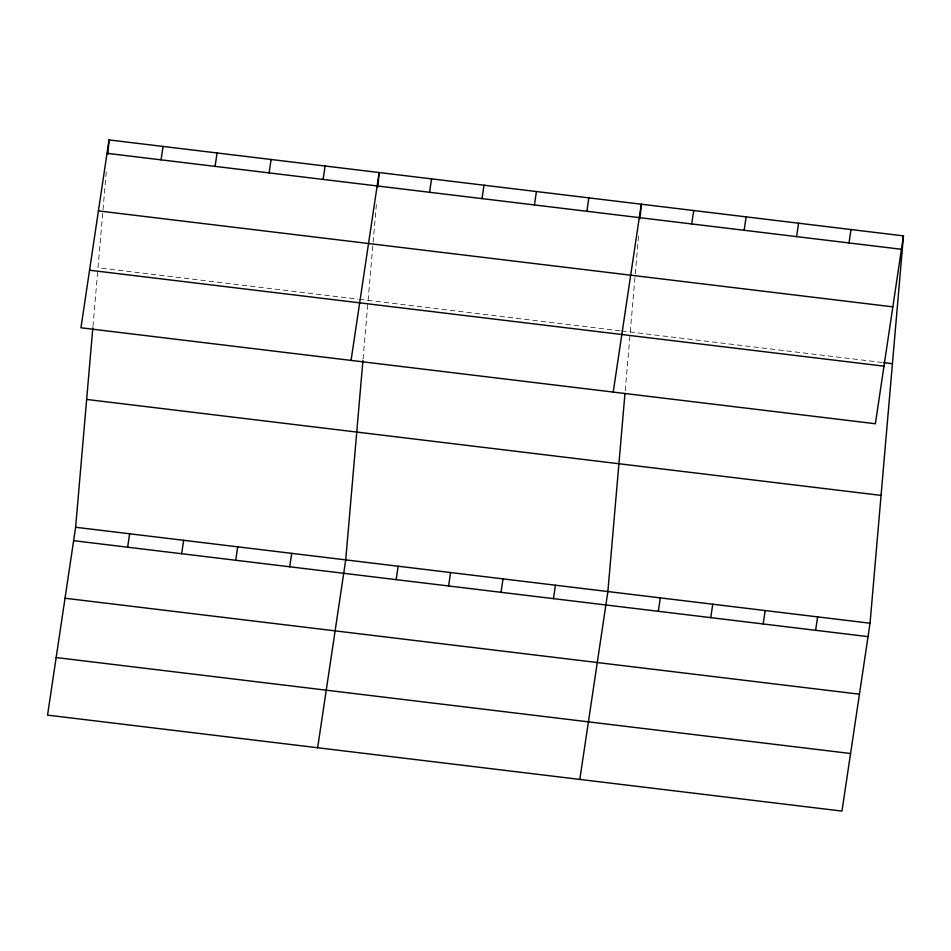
<?xml version="1.0" encoding="UTF-8"?>
<svg xmlns="http://www.w3.org/2000/svg" width="951" height="951" viewBox="0 0 951 951"><rect width="100%" height="100%" fill="white"/><g stroke="black" fill="none" stroke-linecap="round" stroke-linejoin="round"><path stroke-width="0.71" stroke-dasharray="4.75 3.57" d="M92.948 326.431L97.763 270.607M106.274 171.869L98.012 267.742L357.897 299.137M363.044 359.062L367.859 303.226M368.108 300.361L372.994 243.718M373.125 242.267L376.382 204.501M625.211 390.718L630.026 334.895M630.263 332.03L635.149 275.386M635.28 273.936L638.787 233.257M359.347 299.303L620.076 330.805M621.526 330.972L882.231 362.462"/><path stroke-width="1.43" d="M903.45 235.872L875.372 423.742L80.954 327.786L109.032 139.916L903.45 235.872L870.046 623.214L841.968 811.084L47.55 715.128L75.628 527.258L92.829 327.869M107.784 154.442L109.032 139.916M362.925 360.488L345.724 559.889L317.646 747.748M377.88 187.074L379.14 172.547L351.062 360.405M624.962 393.583L607.879 591.558L579.813 779.416M640.035 218.73L641.295 204.203L613.217 392.074M161.052 159.851L163.061 146.442M127.648 547.194L129.645 533.784M215.069 166.377L217.078 152.968M181.665 553.72L183.662 540.311M269.097 172.904L271.094 159.495M235.682 560.246L237.691 546.837M323.114 179.43L325.111 166.021M289.698 566.772L291.707 553.363M429.567 192.292L431.564 178.871M396.151 579.635L398.16 566.225M481.991 198.616L484 185.207M448.587 585.971L450.596 572.55M534.426 204.952L536.435 191.543M501.022 592.295L503.02 578.886M586.862 211.288L588.859 197.879M553.446 598.631L555.455 585.222M691.722 223.949L693.719 210.54M658.306 611.303L660.315 597.882M744.146 230.285L746.155 216.876M710.742 617.627L712.751 604.218M796.581 236.621L798.59 223.212M763.178 623.963L765.175 610.554M849.017 242.957L851.014 229.536M815.601 630.299L817.61 616.89M107.035 153.325L901.441 249.281M98.428 210.896L892.846 306.852M883.681 362.64L892.43 363.698M89.56 270.215L883.978 366.171M86.648 399.444L881.066 495.4M75.628 527.258L870.046 623.214M73.619 540.679L868.037 636.635M65.013 598.238L859.431 694.194M56.157 657.557L850.574 753.513"/></g></svg>
